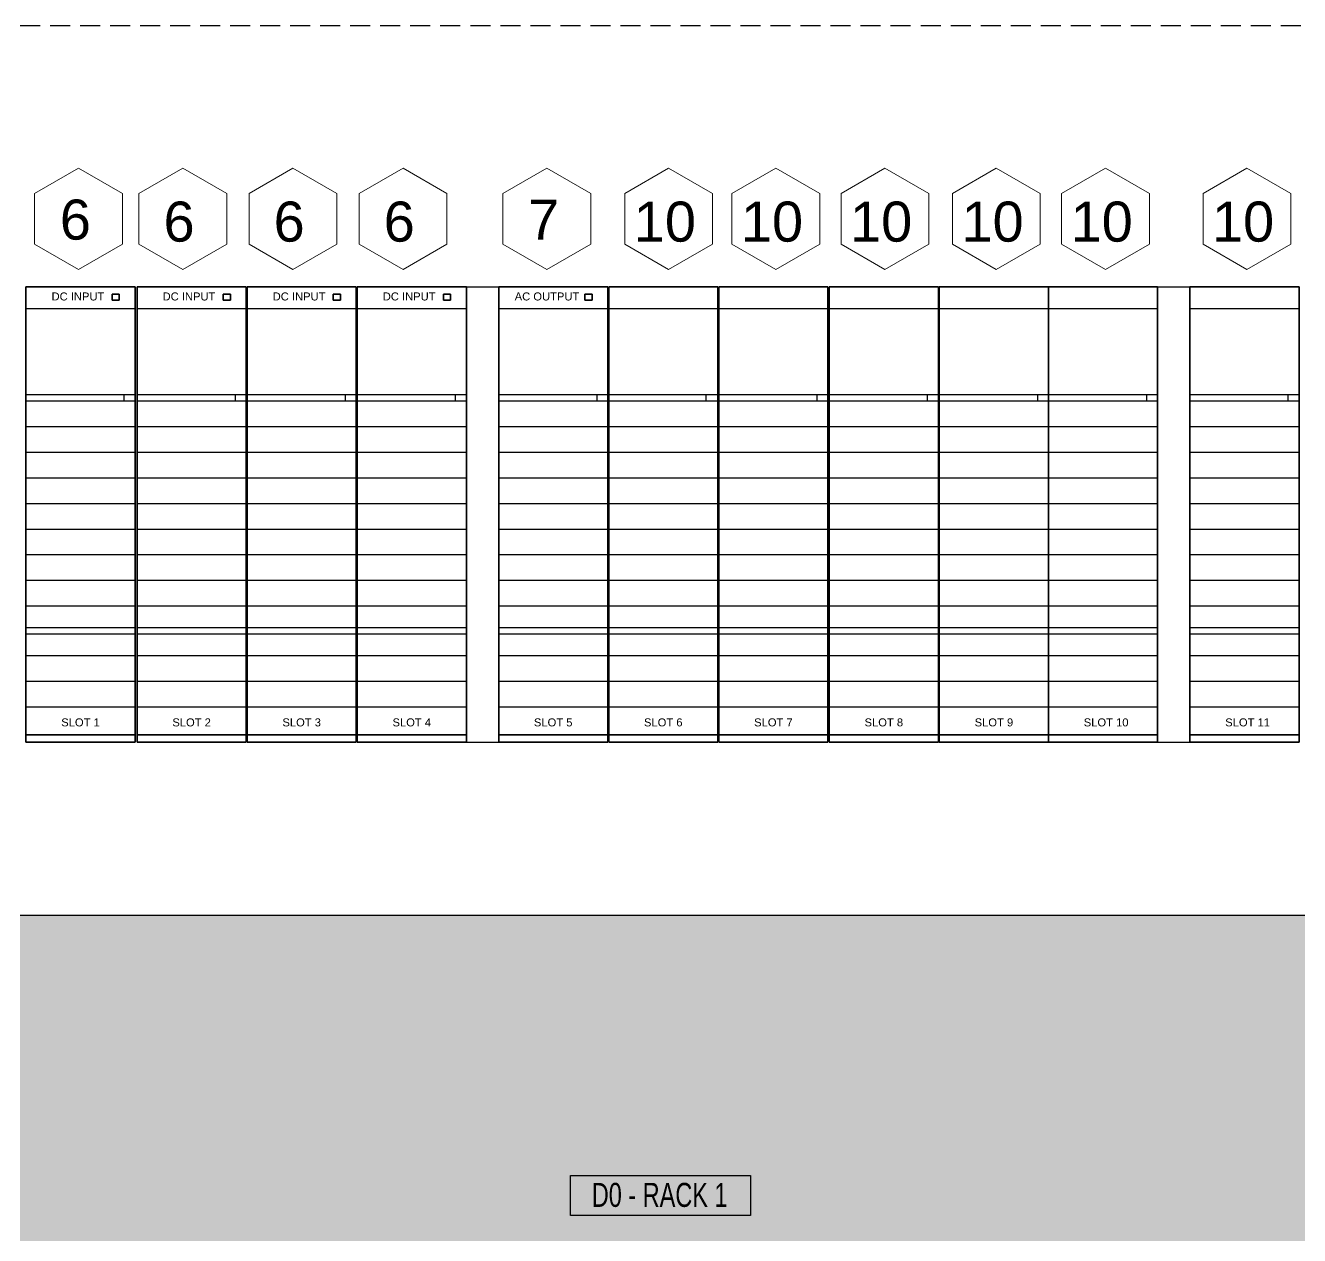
# Model space of a CAD drawing. Extents: x 17 to 188, y 22 to 107.
# Drawn here: x 140.3 to 156.22, y 90.78 to 105.9 of the extents above; entities that cross this region are included whole.
import ezdxf
from ezdxf.enums import TextEntityAlignment as Align

# ---------------------------------------------------------------- set-up
doc = ezdxf.new("R2010")
doc.units = 0
doc.linetypes.add('HIDDEN', pattern=[0.375, 0.25, -0.125])
doc.layers.add('N-ANNO-TEXT', color=2, linetype='Continuous', lineweight=18)
doc.layers.add('N-CONT-PANL', color=3, linetype='Continuous', lineweight=25)
doc.styles.add('_CGS_2-5_NOTES', font='arial.ttf', dxfattribs={"height": 2.5})

msp = doc.modelspace()

# ---------------------------------------------------------------- hatches: boundary and pattern name
h = msp.add_hatch(color=256)
h.dxf.hatch_style = 1
h.set_gradient(color1=(214, 214, 214), color2=(214, 214, 214), tint=1)
h.paths.add_polyline_path([(98.236, 94.782), (166.236, 94.782), (166.236, 90.532), (98.236, 90.532)])

# ---------------------------------------------------------------- linework, layer by layer
at = {"color": 7, "extrusion": (0, -1, 0)}
for centre, start, end in [((140.772, 4.218, -96.943), 90, 180), ((141.211, 4.218, -96.943), 0, 90), ((142.16, 4.218, -96.943), 90, 180), ((142.599, 4.218, -96.943), 0, 90), ((143.535, 4.218, -96.943), 90, 180), ((143.974, 4.218, -96.943), 0, 90), ((144.91, 4.218, -96.943), 90, 180), ((145.349, 4.218, -96.943), 0, 90), ((146.677, 4.218, -96.943), 90, 180), ((147.116, 4.218, -96.943), 0, 90), ((148.052, 4.218, -96.943), 90, 180), ((148.491, 4.218, -96.943), 0, 90), ((149.427, 4.218, -96.943), 90, 180), ((149.866, 4.218, -96.943), 0, 90), ((150.806, 4.218, -96.943), 90, 180), ((151.245, 4.218, -96.943), 0, 90), ((152.181, 4.218, -96.943), 90, 180), ((152.62, 4.218, -96.943), 0, 90), ((153.544, 4.218, -96.943), 90, 180), ((153.983, 4.218, -96.943), 0, 90), ((155.311, 4.218, -96.943), 90, 180), ((155.75, 4.218, -96.943), 0, 90)]:
    msp.add_arc(centre, 0.1, start, end, dxfattribs=at)
at = {"layer": 'N-ANNO-TEXT'}
for points in [[(140.967, 102.847), (141.516, 103.164), (141.516, 103.797), (140.967, 104.114), (140.419, 103.797), (140.419, 103.164)], [(142.27, 102.847), (142.818, 103.164), (142.818, 103.797), (142.27, 104.114), (141.722, 103.797), (141.722, 103.164)], [(143.645, 102.847), (144.193, 103.164), (144.193, 103.797), (143.645, 104.114), (143.097, 103.797), (143.097, 103.164)], [(145.02, 102.847), (145.568, 103.164), (145.568, 103.797), (145.02, 104.114), (144.472, 103.797), (144.472, 103.164)], [(146.817, 102.847), (147.365, 103.164), (147.365, 103.797), (146.817, 104.114), (146.268, 103.797), (146.268, 103.164)], [(148.338, 102.847), (148.887, 103.164), (148.887, 103.797), (148.338, 104.113), (147.79, 103.797), (147.79, 103.164)], [(149.677, 102.847), (150.225, 103.164), (150.225, 103.797), (149.677, 104.114), (149.128, 103.797), (149.128, 103.164)], [(151.04, 102.847), (151.588, 103.164), (151.588, 103.797), (151.04, 104.114), (150.491, 103.797), (150.491, 103.164)], [(152.431, 102.847), (152.98, 103.164), (152.98, 103.797), (152.431, 104.114), (151.883, 103.797), (151.883, 103.164)], [(153.794, 102.847), (154.343, 103.164), (154.343, 103.797), (153.794, 104.114), (153.246, 103.797), (153.246, 103.164)], [(155.561, 102.847), (156.109, 103.164), (156.109, 103.797), (155.561, 104.114), (155.013, 103.797), (155.013, 103.164)]]:
    msp.add_lwpolyline(points, close=True, dxfattribs=at)
at = {"layer": 'N-CONT-PANL', "linetype": 'HIDDEN'}
msp.add_line((98.236, 105.895), (166.236, 105.895), dxfattribs=at)
at = {"layer": 'N-CONT-PANL'}
for p, q in [((145.811, 96.943, 3.718), (145.811, 102.633, 3.718)), ((145.811, 102.633, 3.718), (146.215, 102.633, 3.718)), ((154.445, 102.633, 3.718), (154.849, 102.633, 3.718)), ((141.673, 102.356, 5.71), (140.31, 102.356, 5.71)), ((143.061, 102.356, 5.71), (141.698, 102.356, 5.71)), ((144.436, 102.356, 5.71), (143.073, 102.356, 5.71)), ((145.811, 102.356, 5.71), (144.448, 102.356, 5.71)), ((147.578, 102.356, 5.71), (146.215, 102.356, 5.71)), ((148.941, 102.356, 5.71), (147.578, 102.356, 5.71)), ((150.328, 102.356, 5.71), (148.965, 102.356, 5.71)), ((151.707, 102.356, 5.71), (150.344, 102.356, 5.71)), ((153.082, 102.356, 5.71), (151.719, 102.356, 5.71)), ((154.445, 102.356, 5.71), (153.082, 102.356, 5.71)), ((156.212, 102.356, 5.71), (154.849, 102.356, 5.71)), ((141.673, 101.282, 5.71), (140.31, 101.282, 5.71)), ((141.535, 101.282, 5.71), (141.535, 101.202, 5.71)), ((143.061, 101.282, 5.71), (141.698, 101.282, 5.71)), ((142.923, 101.282, 5.71), (142.923, 101.202, 5.71)), ((144.436, 101.282, 5.71), (143.073, 101.282, 5.71)), ((144.298, 101.282, 5.71), (144.298, 101.202, 5.71)), ((145.811, 101.282, 5.71), (144.448, 101.282, 5.71)), ((145.673, 101.282, 5.71), (145.673, 101.202, 5.71)), ((147.578, 101.282, 5.71), (146.215, 101.282, 5.71)), ((147.439, 101.282, 5.71), (147.439, 101.202, 5.71)), ((148.941, 101.282, 5.71), (147.578, 101.282, 5.71)), ((148.802, 101.282, 5.71), (148.802, 101.202, 5.71)), ((150.328, 101.282, 5.71), (148.965, 101.282, 5.71)), ((150.189, 101.282, 5.71), (150.189, 101.202, 5.71)), ((151.707, 101.282, 5.71), (150.344, 101.282, 5.71)), ((151.569, 101.282, 5.71), (151.569, 101.202, 5.71)), ((153.082, 101.282, 5.71), (151.719, 101.282, 5.71)), ((152.944, 101.282, 5.71), (152.944, 101.202, 5.71)), ((154.445, 101.282, 5.71), (153.082, 101.282, 5.71)), ((154.307, 101.282, 5.71), (154.307, 101.202, 5.71)), ((156.212, 101.282, 5.71), (154.849, 101.282, 5.71)), ((156.074, 101.282, 5.71), (156.074, 101.202, 5.71)), ((141.673, 101.202, 5.71), (140.31, 101.202, 5.71)), ((143.061, 101.202, 5.71), (141.698, 101.202, 5.71)), ((144.436, 101.202, 5.71), (143.073, 101.202, 5.71)), ((145.811, 101.202, 5.71), (144.448, 101.202, 5.71)), ((147.578, 101.202, 5.71), (146.215, 101.202, 5.71)), ((148.941, 101.202, 5.71), (147.578, 101.202, 5.71)), ((150.328, 101.202, 5.71), (148.965, 101.202, 5.71)), ((151.707, 101.202, 5.71), (150.344, 101.202, 5.71)), ((153.082, 101.202, 5.71), (151.719, 101.202, 5.71)), ((154.445, 101.202, 5.71), (153.082, 101.202, 5.71)), ((156.212, 101.202, 5.71), (154.849, 101.202, 5.71)), ((141.673, 100.882, 5.71), (140.31, 100.882, 5.71)), ((143.061, 100.882, 5.71), (141.698, 100.882, 5.71)), ((144.436, 100.882, 5.71), (143.073, 100.882, 5.71)), ((145.811, 100.882, 5.71), (144.448, 100.882, 5.71)), ((147.578, 100.882, 5.71), (146.215, 100.882, 5.71)), ((148.941, 100.882, 5.71), (147.578, 100.882, 5.71)), ((150.328, 100.882, 5.71), (148.965, 100.882, 5.71)), ((151.707, 100.882, 5.71), (150.344, 100.882, 5.71)), ((153.082, 100.882, 5.71), (151.719, 100.882, 5.71)), ((154.445, 100.882, 5.71), (153.082, 100.882, 5.71)), ((156.212, 100.882, 5.71), (154.849, 100.882, 5.71)), ((141.673, 100.562, 5.71), (140.31, 100.562, 5.71)), ((143.061, 100.562, 5.71), (141.698, 100.562, 5.71)), ((144.436, 100.562, 5.71), (143.073, 100.562, 5.71)), ((145.811, 100.562, 5.71), (144.448, 100.562, 5.71)), ((147.578, 100.562, 5.71), (146.215, 100.562, 5.71)), ((148.941, 100.562, 5.71), (147.578, 100.562, 5.71)), ((150.328, 100.562, 5.71), (148.965, 100.562, 5.71)), ((151.707, 100.562, 5.71), (150.344, 100.562, 5.71)), ((153.082, 100.562, 5.71), (151.719, 100.562, 5.71)), ((154.445, 100.562, 5.71), (153.082, 100.562, 5.71)), ((156.212, 100.562, 5.71), (154.849, 100.562, 5.71)), ((141.673, 100.242, 5.71), (140.31, 100.242, 5.71)), ((143.061, 100.242, 5.71), (141.698, 100.242, 5.71)), ((144.436, 100.242, 5.71), (143.073, 100.242, 5.71)), ((145.811, 100.242, 5.71), (144.448, 100.242, 5.71)), ((147.578, 100.242, 5.71), (146.215, 100.242, 5.71)), ((148.941, 100.242, 5.71), (147.578, 100.242, 5.71)), ((150.328, 100.242, 5.71), (148.965, 100.242, 5.71)), ((151.707, 100.242, 5.71), (150.344, 100.242, 5.71)), ((153.082, 100.242, 5.71), (151.719, 100.242, 5.71)), ((154.445, 100.242, 5.71), (153.082, 100.242, 5.71)), ((156.212, 100.242, 5.71), (154.849, 100.242, 5.71)), ((141.673, 99.922, 5.71), (140.31, 99.922, 5.71)), ((143.061, 99.922, 5.71), (141.698, 99.922, 5.71)), ((144.436, 99.922, 5.71), (143.073, 99.922, 5.71)), ((145.811, 99.922, 5.71), (144.448, 99.922, 5.71)), ((147.578, 99.922, 5.71), (146.215, 99.922, 5.71)), ((148.941, 99.922, 5.71), (147.578, 99.922, 5.71)), ((150.328, 99.922, 5.71), (148.965, 99.922, 5.71)), ((151.707, 99.922, 5.71), (150.344, 99.922, 5.71)), ((153.082, 99.922, 5.71), (151.719, 99.922, 5.71)), ((154.445, 99.922, 5.71), (153.082, 99.922, 5.71)), ((156.212, 99.922, 5.71), (154.849, 99.922, 5.71)), ((141.673, 99.602, 5.71), (140.31, 99.602, 5.71)), ((143.061, 99.602, 5.71), (141.698, 99.602, 5.71)), ((144.436, 99.602, 5.71), (143.073, 99.602, 5.71)), ((145.811, 99.602, 5.71), (144.448, 99.602, 5.71)), ((147.578, 99.602, 5.71), (146.215, 99.602, 5.71)), ((148.941, 99.602, 5.71), (147.578, 99.602, 5.71)), ((150.328, 99.602, 5.71), (148.965, 99.602, 5.71)), ((151.707, 99.602, 5.71), (150.344, 99.602, 5.71)), ((153.082, 99.602, 5.71), (151.719, 99.602, 5.71)), ((154.445, 99.602, 5.71), (153.082, 99.602, 5.71)), ((156.212, 99.602, 5.71), (154.849, 99.602, 5.71)), ((141.673, 99.282, 5.71), (140.31, 99.282, 5.71)), ((143.061, 99.282, 5.71), (141.698, 99.282, 5.71)), ((144.436, 99.282, 5.71), (143.073, 99.282, 5.71)), ((145.811, 99.282, 5.71), (144.448, 99.282, 5.71)), ((147.578, 99.282, 5.71), (146.215, 99.282, 5.71)), ((148.941, 99.282, 5.71), (147.578, 99.282, 5.71)), ((150.328, 99.282, 5.71), (148.965, 99.282, 5.71)), ((151.707, 99.282, 5.71), (150.344, 99.282, 5.71)), ((153.082, 99.282, 5.71), (151.719, 99.282, 5.71)), ((154.445, 99.282, 5.71), (153.082, 99.282, 5.71)), ((156.212, 99.282, 5.71), (154.849, 99.282, 5.71)), ((141.673, 98.962, 5.71), (140.31, 98.962, 5.71)), ((143.061, 98.962, 5.71), (141.698, 98.962, 5.71)), ((144.436, 98.962, 5.71), (143.073, 98.962, 5.71)), ((145.811, 98.962, 5.71), (144.448, 98.962, 5.71)), ((147.578, 98.962, 5.71), (146.215, 98.962, 5.71)), ((148.941, 98.962, 5.71), (147.578, 98.962, 5.71)), ((150.328, 98.962, 5.71), (148.965, 98.962, 5.71)), ((151.707, 98.962, 5.71), (150.344, 98.962, 5.71)), ((153.082, 98.962, 5.71), (151.719, 98.962, 5.71)), ((154.445, 98.962, 5.71), (153.082, 98.962, 5.71)), ((156.212, 98.962, 5.71), (154.849, 98.962, 5.71)), ((141.673, 98.642, 5.71), (140.31, 98.642, 5.71)), ((143.061, 98.642, 5.71), (141.698, 98.642, 5.71)), ((144.436, 98.642, 5.71), (143.073, 98.642, 5.71)), ((145.811, 98.642, 5.71), (144.448, 98.642, 5.71)), ((147.578, 98.642, 5.71), (146.215, 98.642, 5.71)), ((148.941, 98.642, 5.71), (147.578, 98.642, 5.71)), ((150.328, 98.642, 5.71), (148.965, 98.642, 5.71)), ((151.707, 98.642, 5.71), (150.344, 98.642, 5.71)), ((153.082, 98.642, 5.71), (151.719, 98.642, 5.71)), ((154.445, 98.642, 5.71), (153.082, 98.642, 5.71)), ((156.212, 98.642, 5.71), (154.849, 98.642, 5.71)), ((141.673, 98.372, 5.71), (140.31, 98.372, 5.71)), ((143.061, 98.372, 5.71), (141.698, 98.372, 5.71)), ((144.436, 98.372, 5.71), (143.073, 98.372, 5.71)), ((145.811, 98.372, 5.71), (144.448, 98.372, 5.71)), ((147.578, 98.372, 5.71), (146.215, 98.372, 5.71)), ((148.941, 98.372, 5.71), (147.578, 98.372, 5.71)), ((150.328, 98.372, 5.71), (148.965, 98.372, 5.71)), ((151.707, 98.372, 5.71), (150.344, 98.372, 5.71)), ((153.082, 98.372, 5.71), (151.719, 98.372, 5.71)), ((154.445, 98.372, 5.71), (153.082, 98.372, 5.71)), ((156.212, 98.372, 5.71), (154.849, 98.372, 5.71)), ((141.673, 98.292, 5.71), (140.31, 98.292, 5.71)), ((143.061, 98.292, 5.71), (141.698, 98.292, 5.71)), ((144.436, 98.292, 5.71), (143.073, 98.292, 5.71)), ((145.811, 98.292, 5.71), (144.448, 98.292, 5.71)), ((147.578, 98.292, 5.71), (146.215, 98.292, 5.71)), ((148.941, 98.292, 5.71), (147.578, 98.292, 5.71)), ((150.328, 98.292, 5.71), (148.965, 98.292, 5.71)), ((151.707, 98.292, 5.71), (150.344, 98.292, 5.71)), ((153.082, 98.292, 5.71), (151.719, 98.292, 5.71)), ((154.445, 98.292, 5.71), (153.082, 98.292, 5.71)), ((156.212, 98.292, 5.71), (154.849, 98.292, 5.71)), ((141.673, 98.022, 5.71), (140.31, 98.022, 5.71)), ((143.061, 98.022, 5.71), (141.698, 98.022, 5.71)), ((144.436, 98.022, 5.71), (143.073, 98.022, 5.71)), ((145.811, 98.022, 5.71), (144.448, 98.022, 5.71)), ((147.578, 98.022, 5.71), (146.215, 98.022, 5.71)), ((148.941, 98.022, 5.71), (147.578, 98.022, 5.71)), ((150.328, 98.022, 5.71), (148.965, 98.022, 5.71)), ((151.707, 98.022, 5.71), (150.344, 98.022, 5.71)), ((153.082, 98.022, 5.71), (151.719, 98.022, 5.71)), ((154.445, 98.022, 5.71), (153.082, 98.022, 5.71)), ((156.212, 98.022, 5.71), (154.849, 98.022, 5.71)), ((141.673, 97.702, 5.71), (140.31, 97.702, 5.71)), ((143.061, 97.702, 5.71), (141.698, 97.702, 5.71)), ((144.436, 97.702, 5.71), (143.073, 97.702, 5.71)), ((145.811, 97.702, 5.71), (144.448, 97.702, 5.71)), ((147.578, 97.702, 5.71), (146.215, 97.702, 5.71)), ((148.941, 97.702, 5.71), (147.578, 97.702, 5.71)), ((150.328, 97.702, 5.71), (148.965, 97.702, 5.71)), ((151.707, 97.702, 5.71), (150.344, 97.702, 5.71)), ((153.082, 97.702, 5.71), (151.719, 97.702, 5.71)), ((154.445, 97.702, 5.71), (153.082, 97.702, 5.71)), ((156.212, 97.702, 5.71), (154.849, 97.702, 5.71)), ((141.673, 97.382, 5.71), (140.31, 97.382, 5.71)), ((143.061, 97.382, 5.71), (141.698, 97.382, 5.71)), ((144.436, 97.382, 5.71), (143.073, 97.382, 5.71)), ((145.811, 97.382, 5.71), (144.448, 97.382, 5.71)), ((147.578, 97.382, 5.71), (146.215, 97.382, 5.71)), ((148.941, 97.382, 5.71), (147.578, 97.382, 5.71)), ((150.328, 97.382, 5.71), (148.965, 97.382, 5.71)), ((151.707, 97.382, 5.71), (150.344, 97.382, 5.71)), ((153.082, 97.382, 5.71), (151.719, 97.382, 5.71)), ((154.445, 97.382, 5.71), (153.082, 97.382, 5.71)), ((156.212, 97.382, 5.71), (154.849, 97.382, 5.71)), ((145.811, 96.943, 3.718), (146.215, 96.943, 3.718)), ((154.445, 96.943, 3.718), (154.849, 96.943, 3.718)), ((149.361, 91.032), (147.111, 91.032))]:
    msp.add_line(p, q, dxfattribs=at)
at = {"layer": 'N-CONT-PANL', "extrusion": (0, -1, 0)}
for p, q in [((140.31, 101.202, 5.71), (140.31, 101.202, 5.475)), ((140.31, 97.034, 5.475), (140.31, 101.202, 5.475)), ((141.698, 101.202, 5.71), (141.698, 101.202, 5.475)), ((141.698, 97.034, 5.475), (141.698, 101.202, 5.475)), ((143.073, 97.034, 5.475), (143.073, 101.202, 5.475)), ((144.448, 101.202, 5.71), (144.448, 101.202, 5.475)), ((144.448, 97.034, 5.475), (144.448, 101.202, 5.475)), ((147.578, 101.202, 5.71), (147.578, 101.202, 5.475)), ((147.578, 97.034, 5.475), (147.578, 101.202, 5.475)), ((147.59, 101.202, 5.71), (147.59, 101.202, 5.475)), ((147.59, 97.034, 5.475), (147.59, 101.202, 5.475)), ((148.965, 101.202, 5.71), (148.965, 101.202, 5.475)), ((148.965, 97.034, 5.475), (148.965, 101.202, 5.475)), ((150.344, 101.202, 5.71), (150.344, 101.202, 5.475)), ((150.344, 97.034, 5.475), (150.344, 101.202, 5.475)), ((151.719, 101.202, 5.71), (151.719, 101.202, 5.475)), ((151.719, 97.034, 5.475), (151.719, 101.202, 5.475)), ((153.082, 101.202, 5.71), (153.082, 101.202, 5.475)), ((153.082, 97.034, 5.475), (153.082, 101.202, 5.475)), ((156.212, 101.202, 5.71), (156.212, 101.202, 5.475)), ((156.212, 97.034, 5.475), (156.212, 101.202, 5.475)), ((141.535, 97.034, 5.475), (140.31, 97.034, 5.475)), ((140.672, 96.943, 4.218), (140.672, 96.943, 3.718)), ((141.311, 96.943, 4.218), (140.672, 96.943, 4.218)), ((141.311, 96.943, 4.168), (140.672, 96.943, 4.168)), ((141.311, 96.943, 4.218), (140.672, 96.943, 4.218)), ((141.311, 96.943, 4.118), (140.672, 96.943, 4.118)), ((141.311, 96.943, 4.068), (140.672, 96.943, 4.068)), ((141.311, 96.943, 4.018), (140.672, 96.943, 4.018)), ((141.311, 96.943, 3.968), (140.672, 96.943, 3.968)), ((141.311, 96.943, 3.918), (140.672, 96.943, 3.918)), ((141.311, 96.943, 3.868), (140.672, 96.943, 3.868)), ((141.311, 96.943, 3.818), (140.672, 96.943, 3.818)), ((141.311, 96.943, 3.768), (140.672, 96.943, 3.768)), ((141.298, 96.943, 4.268), (140.686, 96.943, 4.268)), ((141.211, 96.943, 4.318), (140.772, 96.943, 4.318)), ((141.311, 96.943, 3.718), (141.311, 96.943, 4.218)), ((142.923, 97.034, 5.475), (141.698, 97.034, 5.475)), ((142.06, 96.943, 4.218), (142.06, 96.943, 3.718)), ((142.699, 96.943, 4.218), (142.06, 96.943, 4.218)), ((142.699, 96.943, 4.168), (142.06, 96.943, 4.168)), ((142.699, 96.943, 4.218), (142.06, 96.943, 4.218)), ((142.699, 96.943, 4.118), (142.06, 96.943, 4.118)), ((142.699, 96.943, 4.068), (142.06, 96.943, 4.068)), ((142.699, 96.943, 4.018), (142.06, 96.943, 4.018)), ((142.699, 96.943, 3.968), (142.06, 96.943, 3.968)), ((142.699, 96.943, 3.918), (142.06, 96.943, 3.918)), ((142.699, 96.943, 3.868), (142.06, 96.943, 3.868)), ((142.699, 96.943, 3.818), (142.06, 96.943, 3.818)), ((142.699, 96.943, 3.768), (142.06, 96.943, 3.768)), ((142.686, 96.943, 4.268), (142.073, 96.943, 4.268)), ((142.599, 96.943, 4.318), (142.16, 96.943, 4.318)), ((142.699, 96.943, 3.718), (142.699, 96.943, 4.218)), ((144.298, 97.034, 5.475), (143.073, 97.034, 5.475)), ((143.435, 96.943, 4.218), (143.435, 96.943, 3.718)), ((144.074, 96.943, 4.218), (143.435, 96.943, 4.218)), ((144.074, 96.943, 4.168), (143.435, 96.943, 4.168)), ((144.074, 96.943, 4.218), (143.435, 96.943, 4.218)), ((144.074, 96.943, 4.118), (143.435, 96.943, 4.118)), ((144.074, 96.943, 4.068), (143.435, 96.943, 4.068)), ((144.074, 96.943, 4.018), (143.435, 96.943, 4.018)), ((144.074, 96.943, 3.968), (143.435, 96.943, 3.968)), ((144.074, 96.943, 3.918), (143.435, 96.943, 3.918)), ((144.074, 96.943, 3.868), (143.435, 96.943, 3.868)), ((144.074, 96.943, 3.818), (143.435, 96.943, 3.818)), ((144.074, 96.943, 3.768), (143.435, 96.943, 3.768)), ((144.061, 96.943, 4.268), (143.448, 96.943, 4.268)), ((143.974, 96.943, 4.318), (143.535, 96.943, 4.318)), ((144.074, 96.943, 3.718), (144.074, 96.943, 4.218)), ((145.673, 97.034, 5.475), (144.448, 97.034, 5.475)), ((144.81, 96.943, 4.218), (144.81, 96.943, 3.718)), ((145.449, 96.943, 4.218), (144.81, 96.943, 4.218)), ((145.449, 96.943, 4.168), (144.81, 96.943, 4.168)), ((145.449, 96.943, 4.218), (144.81, 96.943, 4.218)), ((145.449, 96.943, 4.118), (144.81, 96.943, 4.118)), ((145.449, 96.943, 4.068), (144.81, 96.943, 4.068)), ((145.449, 96.943, 4.018), (144.81, 96.943, 4.018)), ((145.449, 96.943, 3.968), (144.81, 96.943, 3.968)), ((145.449, 96.943, 3.918), (144.81, 96.943, 3.918)), ((145.449, 96.943, 3.868), (144.81, 96.943, 3.868)), ((145.449, 96.943, 3.818), (144.81, 96.943, 3.818)), ((145.449, 96.943, 3.768), (144.81, 96.943, 3.768)), ((145.436, 96.943, 4.268), (144.823, 96.943, 4.268)), ((145.349, 96.943, 4.318), (144.91, 96.943, 4.318)), ((145.449, 96.943, 3.718), (145.449, 96.943, 4.218)), ((147.439, 97.034, 5.475), (146.215, 97.034, 5.475)), ((146.577, 96.943, 4.218), (146.577, 96.943, 3.718)), ((147.216, 96.943, 4.218), (146.577, 96.943, 4.218)), ((147.216, 96.943, 4.168), (146.577, 96.943, 4.168)), ((147.216, 96.943, 4.218), (146.577, 96.943, 4.218)), ((147.216, 96.943, 4.118), (146.577, 96.943, 4.118)), ((147.216, 96.943, 4.068), (146.577, 96.943, 4.068)), ((147.216, 96.943, 4.018), (146.577, 96.943, 4.018)), ((147.216, 96.943, 3.968), (146.577, 96.943, 3.968)), ((147.216, 96.943, 3.918), (146.577, 96.943, 3.918)), ((147.216, 96.943, 3.868), (146.577, 96.943, 3.868)), ((147.216, 96.943, 3.818), (146.577, 96.943, 3.818)), ((147.216, 96.943, 3.768), (146.577, 96.943, 3.768)), ((147.202, 96.943, 4.268), (146.59, 96.943, 4.268)), ((147.116, 96.943, 4.318), (146.677, 96.943, 4.318)), ((147.216, 96.943, 3.718), (147.216, 96.943, 4.218)), ((148.814, 97.034, 5.475), (147.59, 97.034, 5.475)), ((147.952, 96.943, 4.218), (147.952, 96.943, 3.718)), ((148.591, 96.943, 4.218), (147.952, 96.943, 4.218)), ((148.591, 96.943, 4.168), (147.952, 96.943, 4.168)), ((148.591, 96.943, 4.218), (147.952, 96.943, 4.218)), ((148.591, 96.943, 4.118), (147.952, 96.943, 4.118)), ((148.591, 96.943, 4.068), (147.952, 96.943, 4.068)), ((148.591, 96.943, 4.018), (147.952, 96.943, 4.018)), ((148.591, 96.943, 3.968), (147.952, 96.943, 3.968)), ((148.591, 96.943, 3.918), (147.952, 96.943, 3.918)), ((148.591, 96.943, 3.868), (147.952, 96.943, 3.868)), ((148.591, 96.943, 3.818), (147.952, 96.943, 3.818)), ((148.591, 96.943, 3.768), (147.952, 96.943, 3.768)), ((148.577, 96.943, 4.268), (147.965, 96.943, 4.268)), ((148.491, 96.943, 4.318), (148.052, 96.943, 4.318)), ((148.591, 96.943, 3.718), (148.591, 96.943, 4.218)), ((150.189, 97.034, 5.475), (148.965, 97.034, 5.475)), ((149.327, 96.943, 4.218), (149.327, 96.943, 3.718)), ((149.966, 96.943, 4.218), (149.327, 96.943, 4.218)), ((149.966, 96.943, 4.168), (149.327, 96.943, 4.168)), ((149.966, 96.943, 4.218), (149.327, 96.943, 4.218)), ((149.966, 96.943, 4.118), (149.327, 96.943, 4.118)), ((149.966, 96.943, 4.068), (149.327, 96.943, 4.068)), ((149.966, 96.943, 4.018), (149.327, 96.943, 4.018)), ((149.966, 96.943, 3.968), (149.327, 96.943, 3.968)), ((149.966, 96.943, 3.918), (149.327, 96.943, 3.918)), ((149.966, 96.943, 3.868), (149.327, 96.943, 3.868)), ((149.966, 96.943, 3.818), (149.327, 96.943, 3.818)), ((149.966, 96.943, 3.768), (149.327, 96.943, 3.768)), ((149.952, 96.943, 4.268), (149.34, 96.943, 4.268)), ((149.866, 96.943, 4.318), (149.427, 96.943, 4.318)), ((149.966, 96.943, 3.718), (149.966, 96.943, 4.218)), ((151.569, 97.034, 5.475), (150.344, 97.034, 5.475)), ((150.706, 96.943, 4.218), (150.706, 96.943, 3.718)), ((151.345, 96.943, 4.218), (150.706, 96.943, 4.218)), ((151.345, 96.943, 4.168), (150.706, 96.943, 4.168)), ((151.345, 96.943, 4.218), (150.706, 96.943, 4.218)), ((151.345, 96.943, 4.118), (150.706, 96.943, 4.118)), ((151.345, 96.943, 4.068), (150.706, 96.943, 4.068)), ((151.345, 96.943, 4.018), (150.706, 96.943, 4.018)), ((151.345, 96.943, 3.968), (150.706, 96.943, 3.968)), ((151.345, 96.943, 3.918), (150.706, 96.943, 3.918)), ((151.345, 96.943, 3.868), (150.706, 96.943, 3.868)), ((151.345, 96.943, 3.818), (150.706, 96.943, 3.818)), ((151.345, 96.943, 3.768), (150.706, 96.943, 3.768)), ((151.332, 96.943, 4.268), (150.72, 96.943, 4.268)), ((151.245, 96.943, 4.318), (150.806, 96.943, 4.318)), ((151.345, 96.943, 3.718), (151.345, 96.943, 4.218)), ((152.944, 97.034, 5.475), (151.719, 97.034, 5.475)), ((152.081, 96.943, 4.218), (152.081, 96.943, 3.718)), ((152.72, 96.943, 4.218), (152.081, 96.943, 4.218)), ((152.72, 96.943, 4.168), (152.081, 96.943, 4.168)), ((152.72, 96.943, 4.218), (152.081, 96.943, 4.218)), ((152.72, 96.943, 4.118), (152.081, 96.943, 4.118)), ((152.72, 96.943, 4.068), (152.081, 96.943, 4.068)), ((152.72, 96.943, 4.018), (152.081, 96.943, 4.018)), ((152.72, 96.943, 3.968), (152.081, 96.943, 3.968)), ((152.72, 96.943, 3.918), (152.081, 96.943, 3.918)), ((152.72, 96.943, 3.868), (152.081, 96.943, 3.868)), ((152.72, 96.943, 3.818), (152.081, 96.943, 3.818)), ((152.72, 96.943, 3.768), (152.081, 96.943, 3.768)), ((152.707, 96.943, 4.268), (152.095, 96.943, 4.268)), ((152.62, 96.943, 4.318), (152.181, 96.943, 4.318)), ((152.72, 96.943, 3.718), (152.72, 96.943, 4.218)), ((154.307, 97.034, 5.475), (153.082, 97.034, 5.475)), ((153.444, 96.943, 4.218), (153.444, 96.943, 3.718)), ((154.083, 96.943, 4.218), (153.444, 96.943, 4.218)), ((154.083, 96.943, 4.168), (153.444, 96.943, 4.168)), ((154.083, 96.943, 4.218), (153.444, 96.943, 4.218)), ((154.083, 96.943, 4.118), (153.444, 96.943, 4.118)), ((154.083, 96.943, 4.068), (153.444, 96.943, 4.068)), ((154.083, 96.943, 4.018), (153.444, 96.943, 4.018)), ((154.083, 96.943, 3.968), (153.444, 96.943, 3.968)), ((154.083, 96.943, 3.918), (153.444, 96.943, 3.918)), ((154.083, 96.943, 3.868), (153.444, 96.943, 3.868)), ((154.083, 96.943, 3.818), (153.444, 96.943, 3.818)), ((154.083, 96.943, 3.768), (153.444, 96.943, 3.768)), ((154.07, 96.943, 4.268), (153.458, 96.943, 4.268)), ((153.983, 96.943, 4.318), (153.544, 96.943, 4.318)), ((156.074, 97.034, 5.475), (154.849, 97.034, 5.475)), ((155.211, 96.943, 4.218), (155.211, 96.943, 3.718)), ((155.85, 96.943, 4.218), (155.211, 96.943, 4.218)), ((155.85, 96.943, 4.168), (155.211, 96.943, 4.168)), ((155.85, 96.943, 4.218), (155.211, 96.943, 4.218)), ((155.85, 96.943, 4.118), (155.211, 96.943, 4.118)), ((155.85, 96.943, 4.068), (155.211, 96.943, 4.068)), ((155.85, 96.943, 4.018), (155.211, 96.943, 4.018)), ((155.85, 96.943, 3.968), (155.211, 96.943, 3.968)), ((155.85, 96.943, 3.918), (155.211, 96.943, 3.918)), ((155.85, 96.943, 3.868), (155.211, 96.943, 3.868)), ((155.85, 96.943, 3.818), (155.211, 96.943, 3.818)), ((155.85, 96.943, 3.768), (155.211, 96.943, 3.768)), ((155.837, 96.943, 4.268), (155.224, 96.943, 4.268)), ((155.75, 96.943, 4.318), (155.311, 96.943, 4.318)), ((155.446, 96.943, 3.718), (155.446, 96.943, 4.218)), ((155.85, 96.943, 3.718), (155.85, 96.943, 4.218))]:
    msp.add_line(p, q, dxfattribs=at)
at = {"layer": 'N-CONT-PANL'}
for points in [[(98.236, 94.782), (166.236, 94.782), (166.236, 90.532), (98.236, 90.532)], [(147.111, 91.532), (149.361, 91.532), (149.361, 91.032), (147.111, 91.032)]]:
    msp.add_lwpolyline(points, close=True, dxfattribs=at)
for points in [[(143.061, 102.633, 5.71), (143.061, 97.034, 5.71), (141.698, 97.034, 5.71), (141.698, 102.633, 5.71)], [(141.698, 102.633, 3.718), (141.698, 97.034, 3.718), (143.061, 97.034, 3.718), (143.061, 102.633, 3.718)], [(141.698, 97.034, 3.718), (141.698, 97.034, 3.718), (141.698, 97.034, 3.718), (141.698, 102.633, 3.718)], [(141.698, 97.034, 5.71), (141.698, 97.034, 3.718), (141.698, 102.633, 3.718), (141.698, 102.633, 5.71)], [(144.436, 102.633, 5.71), (144.436, 97.034, 5.71), (143.073, 97.034, 5.71), (143.073, 102.633, 5.71)], [(143.073, 102.633, 3.718), (143.073, 97.034, 3.718), (144.436, 97.034, 3.718), (144.436, 102.633, 3.718)], [(143.073, 97.034, 3.718), (143.073, 97.034, 3.718), (143.073, 97.034, 3.718), (143.073, 102.633, 3.718)], [(143.073, 97.034, 5.71), (143.073, 97.034, 3.718), (143.073, 102.633, 3.718), (143.073, 102.633, 5.71)], [(144.436, 102.633, 3.718), (144.436, 97.034, 3.718), (144.436, 97.034, 5.71), (144.436, 102.633, 5.71)], [(145.811, 102.633, 5.71), (145.811, 97.034, 5.71), (144.448, 97.034, 5.71), (144.448, 102.633, 5.71)], [(145.811, 102.633, 5.71), (145.811, 102.633, 5.71), (144.448, 102.633, 5.71)], [(144.448, 102.633, 3.718), (144.448, 97.034, 3.718), (145.811, 97.034, 3.718), (145.811, 102.633, 3.718)], [(144.448, 102.633, 5.71), (144.448, 102.633, 3.718), (145.811, 102.633, 3.718), (145.811, 102.633, 5.71)], [(144.448, 97.034, 3.718), (144.448, 97.034, 3.718), (144.448, 97.034, 3.718), (144.448, 102.633, 3.718)], [(144.448, 97.034, 5.71), (144.448, 97.034, 3.718), (144.448, 102.633, 3.718), (144.448, 102.633, 5.71)], [(145.811, 102.633, 3.718), (145.811, 97.034, 3.718), (145.811, 97.034, 5.71), (145.811, 102.633, 5.71)], [(145.811, 102.633, 5.71), (145.811, 102.633, 3.718), (145.811, 102.633, 5.71)], [(143.061, 97.034, 3.718), (143.061, 97.034, 3.718), (141.698, 97.034, 3.718)], [(143.061, 97.034, 5.71), (143.061, 97.034, 3.718), (141.698, 97.034, 3.718), (141.698, 97.034, 5.71)], [(144.436, 97.034, 3.718), (144.436, 97.034, 3.718), (143.073, 97.034, 3.718)], [(144.436, 97.034, 5.71), (144.436, 97.034, 3.718), (143.073, 97.034, 3.718), (143.073, 97.034, 5.71)], [(145.811, 97.034, 3.718), (145.811, 97.034, 3.718), (144.448, 97.034, 3.718)], [(145.811, 97.034, 5.71), (145.811, 97.034, 3.718), (144.448, 97.034, 3.718), (144.448, 97.034, 5.71)]]:
    msp.add_3dface(points, dxfattribs=at)

# ---------------------------------------------------------------- texts
at = {"layer": 'N-ANNO-TEXT', "style": '_CGS_2-5_NOTES'}
for s, p in [('6', (140.928, 103.471)), ('6', (142.223, 103.446)), ('6', (143.598, 103.446)), ('6', (144.973, 103.446)), ('7', (146.777, 103.471)), ('10', (148.291, 103.446)), ('10', (149.629, 103.446)), ('10', (150.992, 103.446)), ('10', (152.384, 103.446)), ('10', (153.747, 103.446, -1.992)), ('10', (155.513, 103.446))]:
    msp.add_text(s, height=0.5, dxfattribs=at).set_placement(p, align=Align.MIDDLE)
for s, p in [('DC INPUT', (140.63, 102.461, 5.71)), ('DC INPUT', (142.017, 102.461, 5.71)), ('DC INPUT', (143.392, 102.461, 5.71)), ('DC INPUT', (144.767, 102.461, 5.71)), ('AC OUTPUT', (146.415, 102.461, 5.71)), ('SLOT 1', (140.751, 97.141, 5.71)), ('SLOT 2', (142.139, 97.141, 5.71)), ('SLOT 3', (143.514, 97.141, 5.71)), ('SLOT 4', (144.889, 97.141, 5.71)), ('SLOT 5', (146.655, 97.141, 5.71)), ('SLOT 6', (148.03, 97.141, 5.71)), ('SLOT 7', (149.406, 97.141, 5.71)), ('SLOT 8', (150.785, 97.141, 5.71)), ('SLOT 9', (152.16, 97.141, 5.71)), ('SLOT 10', (153.523, 97.141, 5.71)), ('SLOT 11', (155.29, 97.141, 5.71))]:
    msp.add_text(s, height=0.1, dxfattribs=at).set_placement(p)
at = {"layer": 'N-ANNO-TEXT', "style": '_CGS_2-5_NOTES', "width": 0.7}
msp.add_text('D0 - RACK 1', height=0.3, dxfattribs=at).set_placement((148.226, 91.29), align=Align.MIDDLE)

# ---------------------------------------------------------------- meshes
at = {"layer": 'N-CONT-PANL'}
mesh = msp.add_polymesh((6, 3), dxfattribs=at)
for k, corner in enumerate([(141.673, 97.034, 5.71), (141.673, 97.034, 3.718), (141.673, 97.034, 3.718), (140.31, 97.034, 5.71), (140.31, 97.034, 3.718), (140.31, 97.034, 3.718), (140.31, 102.633, 5.71), (140.31, 102.633, 3.718), (140.31, 97.034, 3.718), (141.673, 102.633, 5.71), (141.673, 102.633, 3.718), (141.673, 97.034, 3.718), (141.673, 102.633, 5.71), (141.673, 102.633, 5.71), (141.673, 97.034, 5.71), (140.31, 102.633, 5.71), (140.31, 102.633, 5.71), (140.31, 97.034, 5.71)]):
    mesh.set_mesh_vertex(divmod(k, 3), corner)
mesh = msp.add_polymesh((6, 3), dxfattribs=at)
for k, corner in enumerate([(141.476, 102.539, 3.05), (141.476, 102.539, 0.05), (141.476, 102.539, 0.05), (141.386, 102.539, 3.05), (141.386, 102.539, 0.05), (141.386, 102.539, 0.05), (141.386, 102.464, 3.05), (141.386, 102.464, 0.05), (141.386, 102.539, 0.05), (141.476, 102.464, 3.05), (141.476, 102.464, 0.05), (141.476, 102.539, 0.05), (141.476, 102.464, 3.05), (141.476, 102.464, 3.05), (141.476, 102.539, 3.05), (141.386, 102.464, 3.05), (141.386, 102.464, 3.05), (141.386, 102.539, 3.05)]):
    mesh.set_mesh_vertex(divmod(k, 3), corner)
mesh = msp.add_polymesh((6, 3), dxfattribs=at)
for k, corner in enumerate([(142.864, 102.539, 3.05), (142.864, 102.539, 0.05), (142.864, 102.539, 0.05), (142.774, 102.539, 3.05), (142.774, 102.539, 0.05), (142.774, 102.539, 0.05), (142.774, 102.464, 3.05), (142.774, 102.464, 0.05), (142.774, 102.539, 0.05), (142.864, 102.464, 3.05), (142.864, 102.464, 0.05), (142.864, 102.539, 0.05), (142.864, 102.464, 3.05), (142.864, 102.464, 3.05), (142.864, 102.539, 3.05), (142.774, 102.464, 3.05), (142.774, 102.464, 3.05), (142.774, 102.539, 3.05)]):
    mesh.set_mesh_vertex(divmod(k, 3), corner)
mesh = msp.add_polymesh((6, 3), dxfattribs=at)
for k, corner in enumerate([(144.239, 102.539, 3.05), (144.239, 102.539, 0.05), (144.239, 102.539, 0.05), (144.149, 102.539, 3.05), (144.149, 102.539, 0.05), (144.149, 102.539, 0.05), (144.149, 102.464, 3.05), (144.149, 102.464, 0.05), (144.149, 102.539, 0.05), (144.239, 102.464, 3.05), (144.239, 102.464, 0.05), (144.239, 102.539, 0.05), (144.239, 102.464, 3.05), (144.239, 102.464, 3.05), (144.239, 102.539, 3.05), (144.149, 102.464, 3.05), (144.149, 102.464, 3.05), (144.149, 102.539, 3.05)]):
    mesh.set_mesh_vertex(divmod(k, 3), corner)
mesh = msp.add_polymesh((6, 3), dxfattribs=at)
for k, corner in enumerate([(145.614, 102.539, 3.05), (145.614, 102.539, 0.05), (145.614, 102.539, 0.05), (145.524, 102.539, 3.05), (145.524, 102.539, 0.05), (145.524, 102.539, 0.05), (145.524, 102.464, 3.05), (145.524, 102.464, 0.05), (145.524, 102.539, 0.05), (145.614, 102.464, 3.05), (145.614, 102.464, 0.05), (145.614, 102.539, 0.05), (145.614, 102.464, 3.05), (145.614, 102.464, 3.05), (145.614, 102.539, 3.05), (145.524, 102.464, 3.05), (145.524, 102.464, 3.05), (145.524, 102.539, 3.05)]):
    mesh.set_mesh_vertex(divmod(k, 3), corner)
mesh = msp.add_polymesh((6, 3), dxfattribs=at)
for k, corner in enumerate([(147.578, 97.034, 5.71), (147.578, 97.034, 3.718), (147.578, 97.034, 3.718), (146.215, 97.034, 5.71), (146.215, 97.034, 3.718), (146.215, 97.034, 3.718), (146.215, 102.633, 5.71), (146.215, 102.633, 3.718), (146.215, 97.034, 3.718), (147.578, 102.633, 5.71), (147.578, 102.633, 3.718), (147.578, 97.034, 3.718), (147.578, 102.633, 5.71), (147.578, 102.633, 5.71), (147.578, 97.034, 5.71), (146.215, 102.633, 5.71), (146.215, 102.633, 5.71), (146.215, 97.034, 5.71)]):
    mesh.set_mesh_vertex(divmod(k, 3), corner)
mesh = msp.add_polymesh((6, 3), dxfattribs=at)
for k, corner in enumerate([(147.382, 102.539, 3.05), (147.382, 102.539, 0.05), (147.382, 102.539, 0.05), (147.292, 102.539, 3.05), (147.292, 102.539, 0.05), (147.292, 102.539, 0.05), (147.292, 102.464, 3.05), (147.292, 102.464, 0.05), (147.292, 102.539, 0.05), (147.382, 102.464, 3.05), (147.382, 102.464, 0.05), (147.382, 102.539, 0.05), (147.382, 102.464, 3.05), (147.382, 102.464, 3.05), (147.382, 102.539, 3.05), (147.292, 102.464, 3.05), (147.292, 102.464, 3.05), (147.292, 102.539, 3.05)]):
    mesh.set_mesh_vertex(divmod(k, 3), corner)
mesh = msp.add_polymesh((6, 3), dxfattribs=at)
for k, corner in enumerate([(148.953, 97.034, 5.71), (148.953, 97.034, 3.718), (148.953, 97.034, 3.718), (147.59, 97.034, 5.71), (147.59, 97.034, 3.718), (147.59, 97.034, 3.718), (147.59, 102.633, 5.71), (147.59, 102.633, 3.718), (147.59, 97.034, 3.718), (148.953, 102.633, 5.71), (148.953, 102.633, 3.718), (148.953, 97.034, 3.718), (148.953, 102.633, 5.71), (148.953, 102.633, 5.71), (148.953, 97.034, 5.71), (147.59, 102.633, 5.71), (147.59, 102.633, 5.71), (147.59, 97.034, 5.71)]):
    mesh.set_mesh_vertex(divmod(k, 3), corner)
mesh = msp.add_polymesh((6, 3), dxfattribs=at)
for k, corner in enumerate([(150.328, 97.034, 5.71), (150.328, 97.034, 3.718), (150.328, 97.034, 3.718), (148.965, 97.034, 5.71), (148.965, 97.034, 3.718), (148.965, 97.034, 3.718), (148.965, 102.633, 5.71), (148.965, 102.633, 3.718), (148.965, 97.034, 3.718), (150.328, 102.633, 5.71), (150.328, 102.633, 3.718), (150.328, 97.034, 3.718), (150.328, 102.633, 5.71), (150.328, 102.633, 5.71), (150.328, 97.034, 5.71), (148.965, 102.633, 5.71), (148.965, 102.633, 5.71), (148.965, 97.034, 5.71)]):
    mesh.set_mesh_vertex(divmod(k, 3), corner)
mesh = msp.add_polymesh((6, 3), dxfattribs=at)
for k, corner in enumerate([(151.707, 97.034, 5.71), (151.707, 97.034, 3.718), (151.707, 97.034, 3.718), (150.344, 97.034, 5.71), (150.344, 97.034, 3.718), (150.344, 97.034, 3.718), (150.344, 102.633, 5.71), (150.344, 102.633, 3.718), (150.344, 97.034, 3.718), (151.707, 102.633, 5.71), (151.707, 102.633, 3.718), (151.707, 97.034, 3.718), (151.707, 102.633, 5.71), (151.707, 102.633, 5.71), (151.707, 97.034, 5.71), (150.344, 102.633, 5.71), (150.344, 102.633, 5.71), (150.344, 97.034, 5.71)]):
    mesh.set_mesh_vertex(divmod(k, 3), corner)
mesh = msp.add_polymesh((6, 3), dxfattribs=at)
for k, corner in enumerate([(153.082, 97.034, 5.71), (153.082, 97.034, 3.718), (153.082, 97.034, 3.718), (151.719, 97.034, 5.71), (151.719, 97.034, 3.718), (151.719, 97.034, 3.718), (151.719, 102.633, 5.71), (151.719, 102.633, 3.718), (151.719, 97.034, 3.718), (153.082, 102.633, 5.71), (153.082, 102.633, 3.718), (153.082, 97.034, 3.718), (153.082, 102.633, 5.71), (153.082, 102.633, 5.71), (153.082, 97.034, 5.71), (151.719, 102.633, 5.71), (151.719, 102.633, 5.71), (151.719, 97.034, 5.71)]):
    mesh.set_mesh_vertex(divmod(k, 3), corner)
mesh = msp.add_polymesh((6, 3), dxfattribs=at)
for k, corner in enumerate([(154.445, 97.034, 5.71), (154.445, 97.034, 3.718), (154.445, 97.034, 3.718), (153.082, 97.034, 5.71), (153.082, 97.034, 3.718), (153.082, 97.034, 3.718), (153.082, 102.633, 5.71), (153.082, 102.633, 3.718), (153.082, 97.034, 3.718), (154.445, 102.633, 5.71), (154.445, 102.633, 3.718), (154.445, 97.034, 3.718), (154.445, 102.633, 5.71), (154.445, 102.633, 5.71), (154.445, 97.034, 5.71), (153.082, 102.633, 5.71), (153.082, 102.633, 5.71), (153.082, 97.034, 5.71)]):
    mesh.set_mesh_vertex(divmod(k, 3), corner)
mesh = msp.add_polymesh((6, 3), dxfattribs=at)
for k, corner in enumerate([(156.212, 97.034, 5.71), (156.212, 97.034, 3.718), (156.212, 97.034, 3.718), (154.849, 97.034, 5.71), (154.849, 97.034, 3.718), (154.849, 97.034, 3.718), (154.849, 102.633, 5.71), (154.849, 102.633, 3.718), (154.849, 97.034, 3.718), (156.212, 102.633, 5.71), (156.212, 102.633, 3.718), (156.212, 97.034, 3.718), (156.212, 102.633, 5.71), (156.212, 102.633, 5.71), (156.212, 97.034, 5.71), (154.849, 102.633, 5.71), (154.849, 102.633, 5.71), (154.849, 97.034, 5.71)]):
    mesh.set_mesh_vertex(divmod(k, 3), corner)
mesh = msp.add_polymesh((6, 3), dxfattribs=at)
for k, corner in enumerate([(141.673, 96.943, 4.618), (141.673, 96.943, 3.718), (141.673, 96.943, 3.718), (140.31, 96.943, 4.618), (140.31, 96.943, 3.718), (140.31, 96.943, 3.718), (140.31, 97.034, 4.618), (140.31, 97.034, 3.718), (140.31, 96.943, 3.718), (141.673, 97.034, 4.618), (141.673, 97.034, 3.718), (141.673, 96.943, 3.718), (141.673, 97.034, 4.618), (141.673, 97.034, 4.618), (141.673, 96.943, 4.618), (140.31, 97.034, 4.618), (140.31, 97.034, 4.618), (140.31, 96.943, 4.618)]):
    mesh.set_mesh_vertex(divmod(k, 3), corner)
mesh = msp.add_polymesh((6, 3), dxfattribs=at)
for k, corner in enumerate([(143.061, 96.943, 4.618), (143.061, 96.943, 3.718), (143.061, 96.943, 3.718), (141.698, 96.943, 4.618), (141.698, 96.943, 3.718), (141.698, 96.943, 3.718), (141.698, 97.034, 4.618), (141.698, 97.034, 3.718), (141.698, 96.943, 3.718), (143.061, 97.034, 4.618), (143.061, 97.034, 3.718), (143.061, 96.943, 3.718), (143.061, 97.034, 4.618), (143.061, 97.034, 4.618), (143.061, 96.943, 4.618), (141.698, 97.034, 4.618), (141.698, 97.034, 4.618), (141.698, 96.943, 4.618)]):
    mesh.set_mesh_vertex(divmod(k, 3), corner)
mesh = msp.add_polymesh((6, 3), dxfattribs=at)
for k, corner in enumerate([(144.436, 96.943, 4.618), (144.436, 96.943, 3.718), (144.436, 96.943, 3.718), (143.073, 96.943, 4.618), (143.073, 96.943, 3.718), (143.073, 96.943, 3.718), (143.073, 97.034, 4.618), (143.073, 97.034, 3.718), (143.073, 96.943, 3.718), (144.436, 97.034, 4.618), (144.436, 97.034, 3.718), (144.436, 96.943, 3.718), (144.436, 97.034, 4.618), (144.436, 97.034, 4.618), (144.436, 96.943, 4.618), (143.073, 97.034, 4.618), (143.073, 97.034, 4.618), (143.073, 96.943, 4.618)]):
    mesh.set_mesh_vertex(divmod(k, 3), corner)
mesh = msp.add_polymesh((6, 3), dxfattribs=at)
for k, corner in enumerate([(145.811, 96.943, 4.618), (145.811, 96.943, 3.718), (145.811, 96.943, 3.718), (144.448, 96.943, 4.618), (144.448, 96.943, 3.718), (144.448, 96.943, 3.718), (144.448, 97.034, 4.618), (144.448, 97.034, 3.718), (144.448, 96.943, 3.718), (145.811, 97.034, 4.618), (145.811, 97.034, 3.718), (145.811, 96.943, 3.718), (145.811, 97.034, 4.618), (145.811, 97.034, 4.618), (145.811, 96.943, 4.618), (144.448, 97.034, 4.618), (144.448, 97.034, 4.618), (144.448, 96.943, 4.618)]):
    mesh.set_mesh_vertex(divmod(k, 3), corner)
mesh = msp.add_polymesh((6, 3), dxfattribs=at)
for k, corner in enumerate([(147.578, 96.943, 4.618), (147.578, 96.943, 3.718), (147.578, 96.943, 3.718), (146.215, 96.943, 4.618), (146.215, 96.943, 3.718), (146.215, 96.943, 3.718), (146.215, 97.034, 4.618), (146.215, 97.034, 3.718), (146.215, 96.943, 3.718), (147.578, 97.034, 4.618), (147.578, 97.034, 3.718), (147.578, 96.943, 3.718), (147.578, 97.034, 4.618), (147.578, 97.034, 4.618), (147.578, 96.943, 4.618), (146.215, 97.034, 4.618), (146.215, 97.034, 4.618), (146.215, 96.943, 4.618)]):
    mesh.set_mesh_vertex(divmod(k, 3), corner)
mesh = msp.add_polymesh((6, 3), dxfattribs=at)
for k, corner in enumerate([(148.953, 96.943, 4.618), (148.953, 96.943, 3.718), (148.953, 96.943, 3.718), (147.59, 96.943, 4.618), (147.59, 96.943, 3.718), (147.59, 96.943, 3.718), (147.59, 97.034, 4.618), (147.59, 97.034, 3.718), (147.59, 96.943, 3.718), (148.953, 97.034, 4.618), (148.953, 97.034, 3.718), (148.953, 96.943, 3.718), (148.953, 97.034, 4.618), (148.953, 97.034, 4.618), (148.953, 96.943, 4.618), (147.59, 97.034, 4.618), (147.59, 97.034, 4.618), (147.59, 96.943, 4.618)]):
    mesh.set_mesh_vertex(divmod(k, 3), corner)
mesh = msp.add_polymesh((6, 3), dxfattribs=at)
for k, corner in enumerate([(150.328, 96.943, 4.618), (150.328, 96.943, 3.718), (150.328, 96.943, 3.718), (148.965, 96.943, 4.618), (148.965, 96.943, 3.718), (148.965, 96.943, 3.718), (148.965, 97.034, 4.618), (148.965, 97.034, 3.718), (148.965, 96.943, 3.718), (150.328, 97.034, 4.618), (150.328, 97.034, 3.718), (150.328, 96.943, 3.718), (150.328, 97.034, 4.618), (150.328, 97.034, 4.618), (150.328, 96.943, 4.618), (148.965, 97.034, 4.618), (148.965, 97.034, 4.618), (148.965, 96.943, 4.618)]):
    mesh.set_mesh_vertex(divmod(k, 3), corner)
mesh = msp.add_polymesh((6, 3), dxfattribs=at)
for k, corner in enumerate([(151.707, 96.943, 4.618), (151.707, 96.943, 3.718), (151.707, 96.943, 3.718), (150.344, 96.943, 4.618), (150.344, 96.943, 3.718), (150.344, 96.943, 3.718), (150.344, 97.034, 4.618), (150.344, 97.034, 3.718), (150.344, 96.943, 3.718), (151.707, 97.034, 4.618), (151.707, 97.034, 3.718), (151.707, 96.943, 3.718), (151.707, 97.034, 4.618), (151.707, 97.034, 4.618), (151.707, 96.943, 4.618), (150.344, 97.034, 4.618), (150.344, 97.034, 4.618), (150.344, 96.943, 4.618)]):
    mesh.set_mesh_vertex(divmod(k, 3), corner)
mesh = msp.add_polymesh((6, 3), dxfattribs=at)
for k, corner in enumerate([(153.082, 96.943, 4.618), (153.082, 96.943, 3.718), (153.082, 96.943, 3.718), (151.719, 96.943, 4.618), (151.719, 96.943, 3.718), (151.719, 96.943, 3.718), (151.719, 97.034, 4.618), (151.719, 97.034, 3.718), (151.719, 96.943, 3.718), (153.082, 97.034, 4.618), (153.082, 97.034, 3.718), (153.082, 96.943, 3.718), (153.082, 97.034, 4.618), (153.082, 97.034, 4.618), (153.082, 96.943, 4.618), (151.719, 97.034, 4.618), (151.719, 97.034, 4.618), (151.719, 96.943, 4.618)]):
    mesh.set_mesh_vertex(divmod(k, 3), corner)
mesh = msp.add_polymesh((6, 3), dxfattribs=at)
for k, corner in enumerate([(154.445, 96.943, 4.618), (154.445, 96.943, 3.718), (154.445, 96.943, 3.718), (153.082, 96.943, 4.618), (153.082, 96.943, 3.718), (153.082, 96.943, 3.718), (153.082, 97.034, 4.618), (153.082, 97.034, 3.718), (153.082, 96.943, 3.718), (154.445, 97.034, 4.618), (154.445, 97.034, 3.718), (154.445, 96.943, 3.718), (154.445, 97.034, 4.618), (154.445, 97.034, 4.618), (154.445, 96.943, 4.618), (153.082, 97.034, 4.618), (153.082, 97.034, 4.618), (153.082, 96.943, 4.618)]):
    mesh.set_mesh_vertex(divmod(k, 3), corner)
mesh = msp.add_polymesh((6, 3), dxfattribs=at)
for k, corner in enumerate([(156.212, 96.943, 4.618), (156.212, 96.943, 3.718), (156.212, 96.943, 3.718), (154.849, 96.943, 4.618), (154.849, 96.943, 3.718), (154.849, 96.943, 3.718), (154.849, 97.034, 4.618), (154.849, 97.034, 3.718), (154.849, 96.943, 3.718), (156.212, 97.034, 4.618), (156.212, 97.034, 3.718), (156.212, 96.943, 3.718), (156.212, 97.034, 4.618), (156.212, 97.034, 4.618), (156.212, 96.943, 4.618), (154.849, 97.034, 4.618), (154.849, 97.034, 4.618), (154.849, 96.943, 4.618)]):
    mesh.set_mesh_vertex(divmod(k, 3), corner)

doc.saveas('drawing.dxf')
